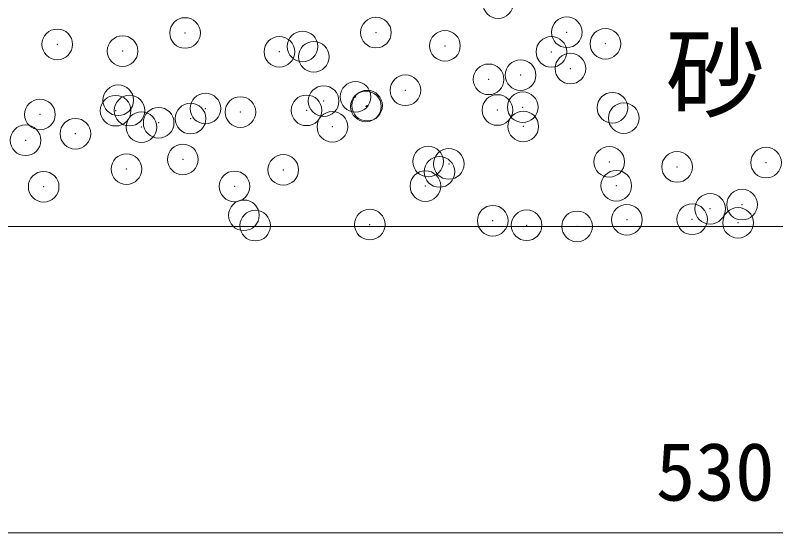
# Model space of a CAD drawing. Units: millimetres at full size, sheet at 1:20; details may follow other scales. Extents: x 0 to 23340, y -4498 to 8520.
# Drawn here: x 12464.1 to 12712.2, y 6596.2 to 6765.2 of the extents above; entities that cross this region are included whole.
import ezdxf
from ezdxf.enums import TextEntityAlignment as Align

# ---------------------------------------------------------------- set-up
doc = ezdxf.new("R2010")
doc.units = ezdxf.units.MM
doc.header["$LTSCALE"] = 20
doc.header["$PDMODE"] = 32
doc.header["$PDSIZE"] = 10
for name, color, linetype, lineweight in [('KIJUN', 5, 'Continuous', 5), ('SUNPO', 3, 'Continuous', 13), ('TITLE', 7, 'Continuous', 13)]:
    doc.layers.add(name, color=color, linetype=linetype, lineweight=lineweight)
doc.styles.add('ＭＳ ゴシック', font='')
doc.styles.get('ＭＳ ゴシック').set_extended_font_data('MS Gothic')

msp = doc.modelspace()

# ---------------------------------------------------------------- linework, layer by layer
at = {"layer": 'KIJUN', "color": 7, "lineweight": 13}
msp.add_lwpolyline([(13157.48, 6796.2), (12227.48, 6796.2), (12227.48, 6696.2), (13157.48, 6696.2)], close=True, dxfattribs=at)
at = {"layer": 'SUNPO'}
msp.add_line((12427.48, 6596.2), (12957.48, 6596.2), dxfattribs=at)
at = {"layer": 'TITLE'}
for p in [(12621.64, 6769.13), (12519.5, 6759.35), (12581.78, 6759.47), (12644.06, 6759.58), (12477.8, 6755.64), (12604.31, 6755.15), (12656.66, 6755.82), (12499.13, 6753.45), (12550.29, 6753.2), (12557.83, 6754.95), (12639.04, 6753.18), (12561.51, 6751.57), (12645.23, 6747.73), (12628.97, 6745.59), (12618.56, 6744.22), (12591.39, 6740.64), (12575.13, 6738.5), (12497.7, 6737.4), (12564.72, 6737.13), (12578.52, 6735.36), (12578.91, 6735.63), (12472.15, 6732.75), (12496.85, 6733.99), (12501.39, 6734.02), (12526.17, 6734.7), (12537.56, 6733.55), (12559.14, 6734.1), (12621.42, 6734.21), (12629.69, 6735.12), (12658.94, 6734.94), (12521.3, 6731.41), (12662.63, 6731.56), (12505.29, 6728.61), (12510.89, 6730.04), (12567.57, 6728.73), (12629.85, 6728.84), (12483.72, 6726.46), (12467.46, 6724.32), (12518.79, 6718.07), (12598.82, 6717.39), (12605.57, 6716.61), (12657.92, 6717.28), (12680.03, 6715.62), (12709.08, 6717.03), (12500.39, 6714.91), (12551.55, 6714.67), (12602.51, 6714.01), (12473.37, 6709.16), (12535.65, 6709.27), (12597.93, 6709.38), (12660.21, 6709.5), (12701.24, 6703.32), (12690.83, 6701.95), (12538.7, 6699.83), (12619.91, 6698.07), (12663.67, 6698.37), (12684.96, 6698.53), (12542.38, 6696.46), (12579.78, 6696.83), (12630.95, 6696.58), (12647.41, 6696.23), (12699.93, 6697.38)]:
    msp.add_point(p, dxfattribs=at)

# ---------------------------------------------------------------- texts
at = {"layer": 'SUNPO', "style": 'ＭＳ ゴシック'}
for s, height, p in [('砂', 23.74, (12692.48, 6746.2)), ('530', 18.99, (12692.48, 6616.2))]:
    msp.add_text(s, height=height, dxfattribs=at).set_placement(p, align=Align.MIDDLE_CENTER)

doc.saveas('drawing.dxf')
